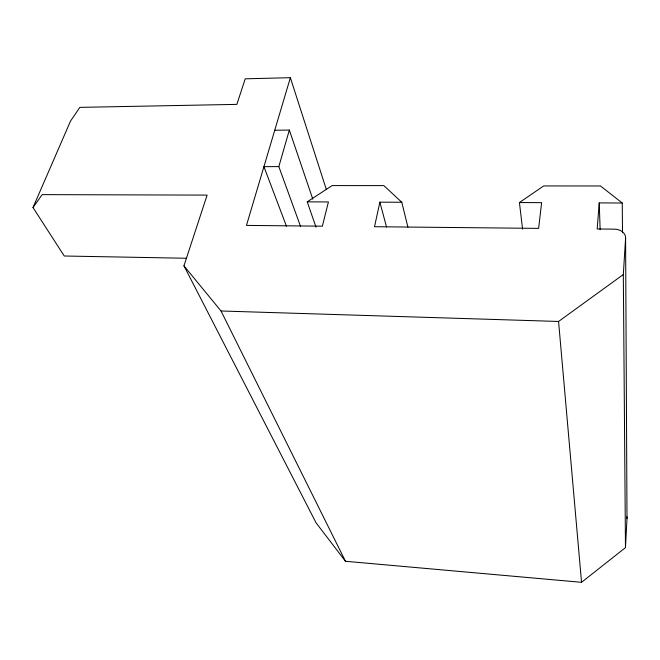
<?xml version="1.0" encoding="UTF-8"?>
<svg xmlns="http://www.w3.org/2000/svg" width="660" height="660" viewBox="0 0 660 660"><rect width="100%" height="100%" fill="white"/><g stroke="black" fill="none" stroke-linecap="round" stroke-linejoin="round"><path stroke-width="0.99" d="M186.623 258.258L64.251 256.006L33 207.537L42.157 194.626L207.116 195.112L183.95 265.815L316.082 522.844L345.485 561.28L581.542 582.31L625.474 547.627L627 518.603L625.589 238.219A11.872 8.951 -3.7 0 0 614.336 229.152L597.16 228.979L599.247 202.9L622.256 203.008L622.512 232.815M625.474 547.627L623.32 274.527L625.589 238.219M407.921 227.287L401.791 202.265L379.871 202.166L374.517 226.71L538.626 228.385L541.621 202.653L519.428 202.554L522.588 229.152M300.523 226.322L278.834 166.6L289.344 130.061L274.741 130.243M33 207.537L70.521 121.077L79.835 107.365L236.849 104.379L245.223 78.82L290.367 77.69L246.46 225.407L322.361 226.174L328.424 201.944L307.238 201.844L315.991 227.114M183.95 265.815L221.017 310.984L558.566 321.461L623.32 274.527M519.428 202.554L543.691 185.938L600.485 185.971L622.256 203.008M307.238 201.844L332.145 185.584L383.856 185.608L401.791 202.265M278.834 166.6L263.917 166.658L286.465 226.198M221.017 310.984L345.485 561.28M289.344 130.061L312.815 199.18M290.367 77.69L326.337 189.494M379.871 202.166L386.546 227.015M558.566 321.461L581.542 582.31M599.247 202.9L600.138 229.639M626.818 516.706A8.176 7.227 7.8 0 1 627 518.603"/></g></svg>
